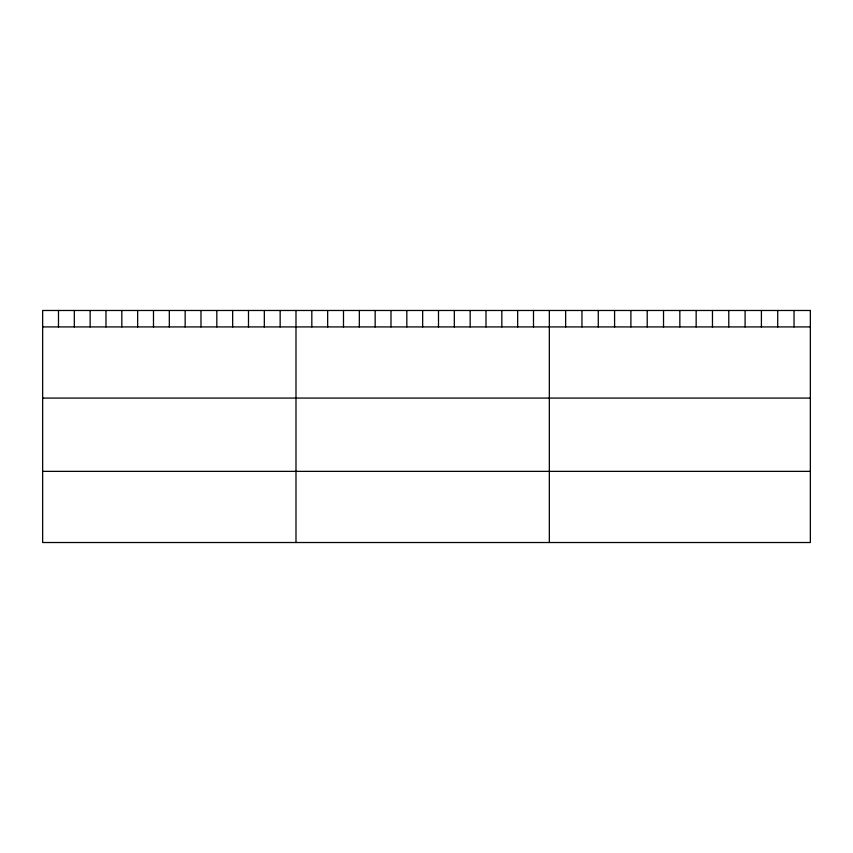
<?xml version="1.0" encoding="UTF-8"?>
<svg xmlns="http://www.w3.org/2000/svg" width="853" height="853" viewBox="0 0 853 853"><rect width="100%" height="100%" fill="white"/><g stroke="black" fill="none" stroke-linecap="round" stroke-linejoin="round"><path stroke-width="1.28" d="M42.65 326.923L810.35 326.923M42.65 398.074L810.35 398.074M42.65 471.368L810.35 471.368M794.036 310.481L794.036 326.923M777.723 310.481L777.723 326.923M761.409 310.481L761.409 326.923M745.095 310.481L745.095 326.923M728.782 310.481L728.782 326.923M712.468 310.481L712.468 326.923M696.155 310.481L696.155 326.923M679.841 310.481L679.841 326.923M663.527 310.481L663.527 326.923M647.214 310.481L647.214 326.923M630.9 310.481L630.9 326.923M614.586 310.481L614.586 326.923M598.273 310.481L598.273 326.923M581.959 310.481L581.959 326.923M565.646 310.481L565.646 326.923M549.332 310.481L549.332 542.519M533.498 310.481L533.498 326.923M517.664 310.481L517.664 326.923M501.831 310.481L501.831 326.923M485.997 310.481L485.997 326.923M470.163 310.481L470.163 326.923M454.329 310.481L454.329 326.923M438.495 310.481L438.495 326.923M422.661 310.481L422.661 326.923M406.828 310.481L406.828 326.923M390.994 310.481L390.994 326.923M375.16 310.481L375.16 326.923M359.326 310.481L359.326 326.923M343.492 310.481L343.492 326.923M327.659 310.481L327.659 326.923M311.825 310.481L311.825 326.923M295.991 310.481L295.991 542.519M280.157 310.481L280.157 326.923M264.323 310.481L264.323 326.923M248.49 310.481L248.49 326.923M232.656 310.481L232.656 326.923M216.822 310.481L216.822 326.923M200.988 310.481L200.988 326.923M185.154 310.481L185.154 326.923M169.321 310.481L169.321 326.923M153.487 310.481L153.487 326.923M137.653 310.481L137.653 326.923M121.819 310.481L121.819 326.923M105.985 310.481L105.985 326.923M90.151 310.481L90.151 326.923M74.318 310.481L74.318 326.923M58.484 310.481L58.484 326.923M810.35 310.481L42.65 310.481L42.65 542.519L810.35 542.519L810.35 310.481"/></g></svg>
